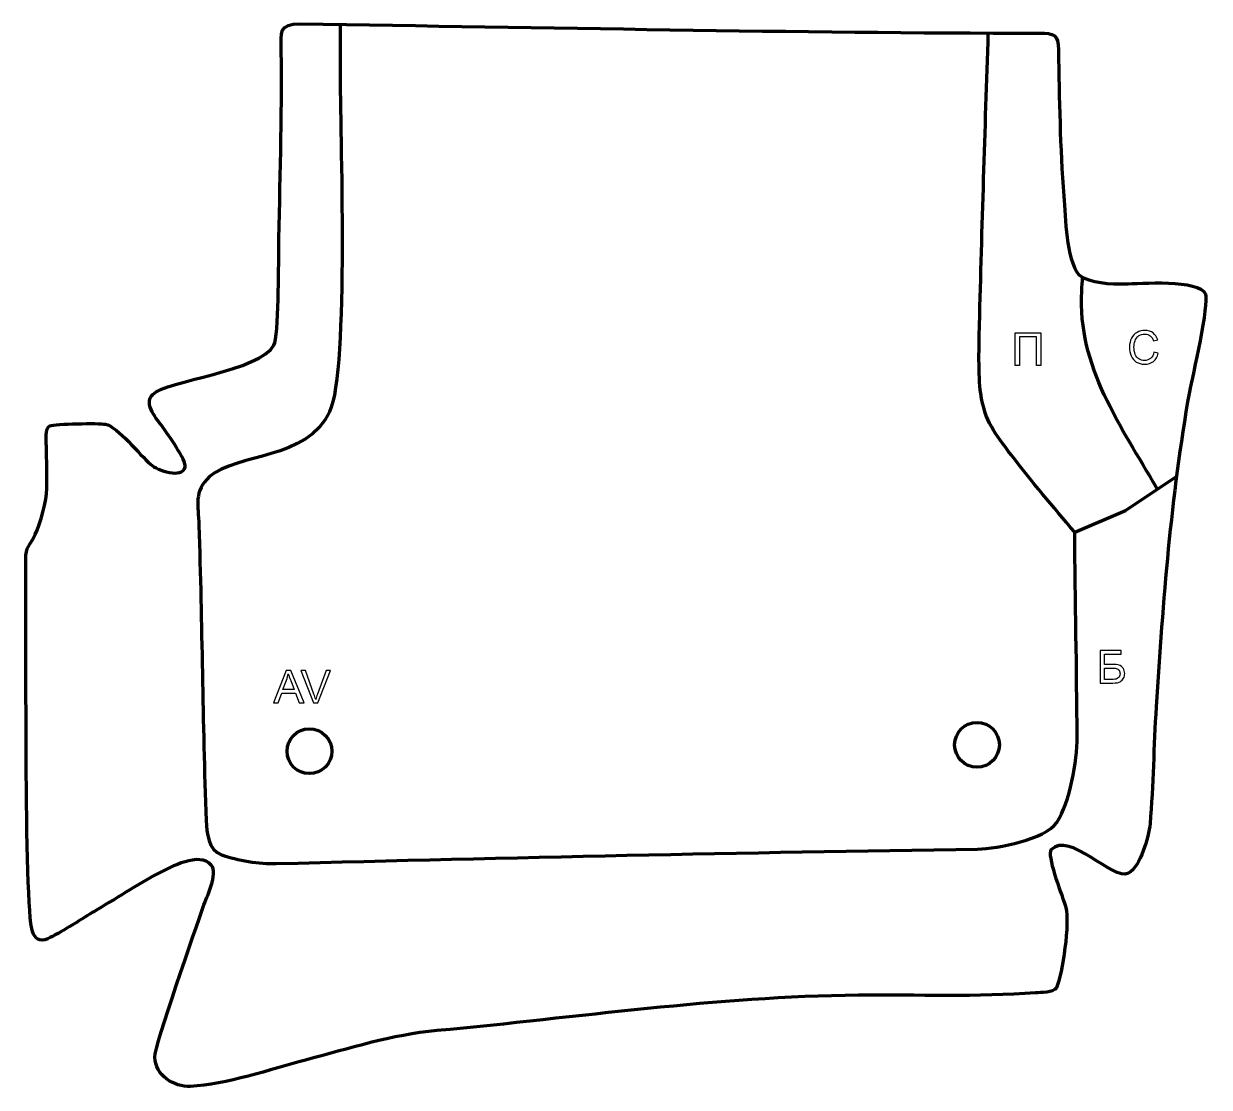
# Model space of a CAD drawing. Header units: millimetres. Extents: x -604 to 57, y 164 to 758.
import ezdxf

# ---------------------------------------------------------------- set-up
doc = ezdxf.new("R2010")
doc.units = ezdxf.units.MM
doc.header["$MEASUREMENT"] = 0
doc.layers.add('layer 2', color=7, linetype='Continuous')
doc.layers.add('layer 3', color=7, linetype='Continuous')

msp = doc.modelspace()

# ---------------------------------------------------------------- linework, layer by layer
at = {"layer": 'layer 2', "color": 142, "lineweight": 200}
for centre in [(-444.8723, 351.7343), (-72.3391, 355.3062)]:
    msp.add_ellipse(centre, major_axis=(0, 12.5), ratio=1, dxfattribs=at)
at = {"layer": 'layer 2', "color": 142, "lineweight": 158}
for points, knots in [([(-427.6816, 757.1598), (-427.7094, 748.6691), (-427.7372, 740.1785), (-427.765, 731.6878), (-427.765, 731.6878), (-427.8727, 698.812), (-422.7097, 564.6964), (-433.6494, 541.0883), (-433.6494, 541.0883), (-446.1407, 514.1319), (-485.5001, 517.9732), (-500.6814, 504.9447), (-500.6814, 504.9447), (-509.4675, 496.7173), (-506.9609, 489.0441), (-506.5826, 477.7572), (-506.5826, 477.7572), (-504.7435, 422.8858), (-504.5587, 367.8476), (-502.5154, 313.0425), (-502.5154, 313.0425), (-502.2608, 306.215), (-501.3531, 296.682), (-493.9825, 293.9204), (-493.9825, 293.9204), (-484.9613, 290.7851), (-472.931, 288.8099), (-463.3736, 289.0525), (-463.3736, 289.0525), (-332.9671, 292.3637), (-202.4492, 295.3559), (-72.0128, 297.0579), (-72.0128, 297.0579), (-60.7362, 297.6264), (-34.4248, 302.2691), (-27.8618, 312.0227), (-27.8618, 312.0227), (-20.3802, 323.1414), (-16.4282, 346.2895), (-16.4947, 359.726), (-16.4947, 359.726), (-16.6829, 397.723), (-17.5023, 435.8467), (-17.8328, 473.8735), (-17.8328, 473.8735), (-30.0864, 488.3935), (-41.7049, 501.8756), (-53.2799, 517.0404), (-53.2799, 517.0404), (-62.3645, 528.9425), (-67.9866, 535.8363), (-70.2617, 551.3696), (-70.2617, 551.3696), (-71.7138, 561.2843), (-71.2065, 578.8403), (-70.9459, 589.6211), (-70.9459, 589.6211), (-69.6342, 643.8874), (-67.7911, 698.1386), (-66.0327, 752.3917)], [0, 0, 0, 0, 0.0625, 0.0625, 0.0625, 0.0625, 0.125, 0.125, 0.125, 0.125, 0.1875, 0.1875, 0.1875, 0.1875, 0.25, 0.25, 0.25, 0.25, 0.3125, 0.3125, 0.3125, 0.3125, 0.375, 0.375, 0.375, 0.375, 0.4375, 0.4375, 0.4375, 0.4375, 0.5, 0.5, 0.5, 0.5, 0.5625, 0.5625, 0.5625, 0.5625, 0.625, 0.625, 0.625, 0.625, 0.6875, 0.6875, 0.6875, 0.6875, 0.75, 0.75, 0.75, 0.75, 0.8125, 0.8125, 0.8125, 0.8125, 0.875, 0.875, 0.875, 0.875, 1, 1, 1, 1]), ([(28.0725, 498.4131), (7.9157, 533.3306), (-16.2405, 566.0655), (-13.8953, 608.5034), (-13.8953, 608.5034), (-13.7537, 611.066), (-13.6009, 613.628), (-13.4597, 616.1908)], [0, 0, 0, 0, 0.33333333, 0.33333333, 0.33333333, 0.33333333, 1, 1, 1, 1]), ([(-17.8328, 473.8735), (-17.8328, 473.8735), (10.4992, 486.004), (10.4992, 486.004), (10.4992, 486.004), (10.4992, 486.004), (38.9778, 505.0523), (38.9778, 505.0523)], [0, 0, 0, 0, 0.33333333, 0.33333333, 0.33333333, 0.33333333, 1, 1, 1, 1])]:
    msp.add_open_spline(points, degree=3, knots=knots, dxfattribs=at)
at = {"layer": 'layer 2', "color": 142}
for points, knots in [([(-36.7576, 585.0952), (-36.7576, 585.0952), (-51.0324, 585.0952), (-51.0324, 585.0952), (-51.0324, 585.0952), (-51.0324, 585.0952), (-51.0324, 566.9088), (-51.0324, 566.9088), (-51.0324, 566.9088), (-51.0324, 566.9088), (-48.6194, 566.9088), (-48.6194, 566.9088), (-48.6194, 566.9088), (-48.6194, 566.9088), (-48.6194, 582.9616), (-48.6194, 582.9616), (-48.6194, 582.9616), (-48.6194, 582.9616), (-39.1706, 582.9616), (-39.1706, 582.9616), (-39.1706, 582.9616), (-39.1706, 582.9616), (-39.1706, 566.9088), (-39.1706, 566.9088), (-39.1706, 566.9088), (-39.1706, 566.9088), (-36.7576, 566.9088), (-36.7576, 566.9088), (-36.7576, 566.9088), (-36.7576, 566.9088), (-36.7576, 585.0952), (-36.7576, 585.0952)], [0, 0, 0, 0, 0.11111111, 0.11111111, 0.11111111, 0.11111111, 0.22222222, 0.22222222, 0.22222222, 0.22222222, 0.33333333, 0.33333333, 0.33333333, 0.33333333, 0.44444444, 0.44444444, 0.44444444, 0.44444444, 0.55555556, 0.55555556, 0.55555556, 0.55555556, 0.66666667, 0.66666667, 0.66666667, 0.66666667, 0.77777778, 0.77777778, 0.77777778, 0.77777778, 1, 1, 1, 1]), ([(26.4094, 574.3468), (26.4094, 574.3468), (28.8224, 573.7372), (28.8224, 573.7372), (28.8224, 573.7372), (28.3186, 571.7603), (27.4127, 570.2574), (26.1046, 569.2203), (26.1046, 569.2203), (24.7965, 568.1831), (23.1963, 567.6624), (21.304, 567.6624), (21.304, 567.6624), (19.3482, 567.6624), (17.7565, 568.0603), (16.5288, 568.8604), (16.5288, 568.8604), (15.3011, 569.6563), (14.3698, 570.812), (13.7306, 572.3233), (13.7306, 572.3233), (13.0913, 573.8388), (12.7696, 575.4602), (12.7696, 577.1959), (12.7696, 577.1959), (12.7696, 579.0882), (13.1294, 580.7392), (13.8533, 582.1489), (13.8533, 582.1489), (14.5772, 583.5586), (15.6059, 584.6296), (16.9394, 585.362), (16.9394, 585.362), (18.2729, 586.0943), (19.7419, 586.4584), (21.3421, 586.4584), (21.3421, 586.4584), (23.1624, 586.4584), (24.6907, 585.997), (25.9268, 585.0699), (25.9268, 585.0699), (27.1672, 584.1428), (28.0308, 582.8431), (28.5176, 581.1667), (28.5176, 581.1667), (28.5176, 581.1667), (26.1554, 580.6079), (26.1554, 580.6079), (26.1554, 580.6079), (25.7363, 581.9287), (25.1225, 582.8939), (24.3224, 583.4951), (24.3224, 583.4951), (23.5223, 584.1004), (22.5147, 584.401), (21.2998, 584.401), (21.2998, 584.401), (19.907, 584.401), (18.7386, 584.0666), (17.803, 583.3977), (17.803, 583.3977), (16.8675, 582.7288), (16.2071, 581.8271), (15.8303, 580.7011), (15.8303, 580.7011), (15.4493, 579.5708), (15.2588, 578.4066), (15.2588, 577.2086), (15.2588, 577.2086), (15.2588, 575.6634), (15.4832, 574.313), (15.9319, 573.1615), (15.9319, 573.1615), (16.3806, 572.0058), (17.0791, 571.1464), (18.0274, 570.5749), (18.0274, 570.5749), (18.9757, 570.0034), (20.0001, 569.7198), (21.105, 569.7198), (21.105, 569.7198), (22.4512, 569.7198), (23.5858, 570.1093), (24.5171, 570.884), (24.5171, 570.884), (25.4484, 571.6629), (26.0792, 572.8144), (26.4094, 574.3468)], [0, 0, 0, 0, 0.04347826, 0.04347826, 0.04347826, 0.04347826, 0.08695652, 0.08695652, 0.08695652, 0.08695652, 0.13043478, 0.13043478, 0.13043478, 0.13043478, 0.17391304, 0.17391304, 0.17391304, 0.17391304, 0.2173913, 0.2173913, 0.2173913, 0.2173913, 0.26086957, 0.26086957, 0.26086957, 0.26086957, 0.30434783, 0.30434783, 0.30434783, 0.30434783, 0.34782609, 0.34782609, 0.34782609, 0.34782609, 0.39130435, 0.39130435, 0.39130435, 0.39130435, 0.43478261, 0.43478261, 0.43478261, 0.43478261, 0.47826087, 0.47826087, 0.47826087, 0.47826087, 0.52173913, 0.52173913, 0.52173913, 0.52173913, 0.56521739, 0.56521739, 0.56521739, 0.56521739, 0.60869565, 0.60869565, 0.60869565, 0.60869565, 0.65217391, 0.65217391, 0.65217391, 0.65217391, 0.69565217, 0.69565217, 0.69565217, 0.69565217, 0.73913043, 0.73913043, 0.73913043, 0.73913043, 0.7826087, 0.7826087, 0.7826087, 0.7826087, 0.82608696, 0.82608696, 0.82608696, 0.82608696, 0.86956522, 0.86956522, 0.86956522, 0.86956522, 0.91304348, 0.91304348, 0.91304348, 0.91304348, 1, 1, 1, 1]), ([(-3.6579, 407.9567), (-3.6579, 407.9567), (8.1531, 407.9567), (8.1531, 407.9567), (8.1531, 407.9567), (8.1531, 407.9567), (8.1531, 405.8231), (8.1531, 405.8231), (8.1531, 405.8231), (8.1531, 405.8231), (-1.2449, 405.8231), (-1.2449, 405.8231), (-1.2449, 405.8231), (-1.2449, 405.8231), (-1.2449, 400.2097), (-1.2449, 400.2097), (-1.2449, 400.2097), (-1.2449, 400.2097), (3.0985, 400.2097), (3.0985, 400.2097), (3.0985, 400.2097), (4.7029, 400.2097), (5.9772, 400.0573), (6.9254, 399.7483), (6.9254, 399.7483), (7.8737, 399.4435), (8.6315, 398.8677), (9.203, 398.0168), (9.203, 398.0168), (9.7745, 397.1702), (10.0581, 396.1838), (10.0581, 395.0577), (10.0581, 395.0577), (10.0581, 394.1391), (9.8549, 393.2797), (9.4443, 392.4839), (9.4443, 392.4839), (9.0336, 391.6838), (8.424, 391.0318), (7.6112, 390.5281), (7.6112, 390.5281), (6.8027, 390.0243), (5.4184, 389.7703), (3.4668, 389.7703), (3.4668, 389.7703), (3.4668, 389.7703), (-3.6579, 389.7703), (-3.6579, 389.7703), (-3.6579, 389.7703), (-3.6579, 389.7703), (-3.6579, 407.9567), (-3.6579, 407.9567)], [0, 0, 0, 0, 0.07142857, 0.07142857, 0.07142857, 0.07142857, 0.14285714, 0.14285714, 0.14285714, 0.14285714, 0.21428571, 0.21428571, 0.21428571, 0.21428571, 0.28571429, 0.28571429, 0.28571429, 0.28571429, 0.35714286, 0.35714286, 0.35714286, 0.35714286, 0.42857143, 0.42857143, 0.42857143, 0.42857143, 0.5, 0.5, 0.5, 0.5, 0.57142857, 0.57142857, 0.57142857, 0.57142857, 0.64285714, 0.64285714, 0.64285714, 0.64285714, 0.71428571, 0.71428571, 0.71428571, 0.71428571, 0.78571429, 0.78571429, 0.78571429, 0.78571429, 0.85714286, 0.85714286, 0.85714286, 0.85714286, 1, 1, 1, 1]), ([(-1.2449, 391.8277), (-1.2449, 391.8277), (3.5684, 391.8277), (3.5684, 391.8277), (3.5684, 391.8277), (4.868, 391.8277), (5.8417, 392.0902), (6.4936, 392.6193), (6.4936, 392.6193), (7.1413, 393.1485), (7.4673, 393.9401), (7.4673, 394.9942), (7.4673, 394.9942), (7.4673, 395.7478), (7.281, 396.3743), (6.9085, 396.8781), (6.9085, 396.8781), (6.536, 397.3818), (6.0195, 397.7163), (5.3591, 397.8814), (5.3591, 397.8814), (4.6945, 398.0465), (3.5642, 398.1269), (1.9682, 398.1269), (1.9682, 398.1269), (1.9682, 398.1269), (-1.2449, 398.1269), (-1.2449, 398.1269), (-1.2449, 398.1269), (-1.2449, 398.1269), (-1.2449, 391.8277), (-1.2449, 391.8277)], [0, 0, 0, 0, 0.11111111, 0.11111111, 0.11111111, 0.11111111, 0.22222222, 0.22222222, 0.22222222, 0.22222222, 0.33333333, 0.33333333, 0.33333333, 0.33333333, 0.44444444, 0.44444444, 0.44444444, 0.44444444, 0.55555556, 0.55555556, 0.55555556, 0.55555556, 0.66666667, 0.66666667, 0.66666667, 0.66666667, 0.77777778, 0.77777778, 0.77777778, 0.77777778, 1, 1, 1, 1]), ([(-464.8862, 378.6575), (-464.8862, 378.6575), (-457.9097, 396.8439), (-457.9097, 396.8439), (-457.9097, 396.8439), (-457.9097, 396.8439), (-455.2638, 396.8439), (-455.2638, 396.8439), (-455.2638, 396.8439), (-455.2638, 396.8439), (-447.8597, 378.6575), (-447.8597, 378.6575), (-447.8597, 378.6575), (-447.8597, 378.6575), (-450.5987, 378.6575), (-450.5987, 378.6575), (-450.5987, 378.6575), (-450.5987, 378.6575), (-452.7027, 384.1693), (-452.7027, 384.1693), (-452.7027, 384.1693), (-452.7027, 384.1693), (-460.3608, 384.1693), (-460.3608, 384.1693), (-460.3608, 384.1693), (-460.3608, 384.1693), (-462.3335, 378.6575), (-462.3335, 378.6575), (-462.3335, 378.6575), (-462.3335, 378.6575), (-464.8862, 378.6575), (-464.8862, 378.6575)], [0, 0, 0, 0, 0.11111111, 0.11111111, 0.11111111, 0.11111111, 0.22222222, 0.22222222, 0.22222222, 0.22222222, 0.33333333, 0.33333333, 0.33333333, 0.33333333, 0.44444444, 0.44444444, 0.44444444, 0.44444444, 0.55555556, 0.55555556, 0.55555556, 0.55555556, 0.66666667, 0.66666667, 0.66666667, 0.66666667, 0.77777778, 0.77777778, 0.77777778, 0.77777778, 1, 1, 1, 1]), ([(-459.6538, 386.1251), (-459.6538, 386.1251), (-453.4562, 386.1251), (-453.4562, 386.1251), (-453.4562, 386.1251), (-453.4562, 386.1251), (-455.3527, 391.167), (-455.3527, 391.167), (-455.3527, 391.167), (-455.9242, 392.6995), (-456.356, 393.9652), (-456.6566, 394.9643), (-456.6566, 394.9643), (-456.9064, 393.779), (-457.2408, 392.6148), (-457.6599, 391.4633), (-457.6599, 391.4633), (-457.6599, 391.4633), (-459.6538, 386.1251), (-459.6538, 386.1251)], [0, 0, 0, 0, 0.16666667, 0.16666667, 0.16666667, 0.16666667, 0.33333333, 0.33333333, 0.33333333, 0.33333333, 0.5, 0.5, 0.5, 0.5, 0.66666667, 0.66666667, 0.66666667, 0.66666667, 1, 1, 1, 1]), ([(-442.6527, 378.6575), (-442.6527, 378.6575), (-449.68, 396.8439), (-449.68, 396.8439), (-449.68, 396.8439), (-449.68, 396.8439), (-447.0723, 396.8439), (-447.0723, 396.8439), (-447.0723, 396.8439), (-447.0723, 396.8439), (-442.3479, 383.6274), (-442.3479, 383.6274), (-442.3479, 383.6274), (-441.9711, 382.5691), (-441.6494, 381.5785), (-441.3954, 380.6514), (-441.3954, 380.6514), (-441.116, 381.6462), (-440.79, 382.6368), (-440.4175, 383.6274), (-440.4175, 383.6274), (-440.4175, 383.6274), (-435.5153, 396.8439), (-435.5153, 396.8439), (-435.5153, 396.8439), (-435.5153, 396.8439), (-433.06, 396.8439), (-433.06, 396.8439), (-433.06, 396.8439), (-433.06, 396.8439), (-440.1508, 378.6575), (-440.1508, 378.6575), (-440.1508, 378.6575), (-440.1508, 378.6575), (-442.6527, 378.6575), (-442.6527, 378.6575)], [0, 0, 0, 0, 0.1, 0.1, 0.1, 0.1, 0.2, 0.2, 0.2, 0.2, 0.3, 0.3, 0.3, 0.3, 0.4, 0.4, 0.4, 0.4, 0.5, 0.5, 0.5, 0.5, 0.6, 0.6, 0.6, 0.6, 0.7, 0.7, 0.7, 0.7, 0.8, 0.8, 0.8, 0.8, 1, 1, 1, 1])]:
    msp.add_open_spline(points, degree=3, knots=knots, dxfattribs=at)
at = {"layer": 'layer 3', "color": 242, "lineweight": 158}
msp.add_open_spline([(-450.0148, 757.4615), (-461.8903, 757.6156), (-460.7592, 753.0876), (-460.586, 742.3313), (-460.586, 742.3313), (-460.0909, 705.498), (-461.484, 667.7824), (-461.9954, 630.8397), (-461.9954, 630.8397), (-462.0966, 623.5305), (-461.9473, 583.3145), (-464.6589, 578.3197), (-464.6589, 578.3197), (-472.6446, 563.6106), (-524.4327, 558.6774), (-532.3581, 550.8177), (-532.3581, 550.8177), (-537.8112, 545.4095), (-529.6747, 536.6286), (-526.502, 532.1063), (-526.502, 532.1063), (-524.2478, 528.8932), (-513.2733, 513.684), (-514.1689, 510.3524), (-514.1689, 510.3524), (-516.0121, 503.4963), (-529.4611, 508.3855), (-533.5806, 511.8056), (-533.5806, 511.8056), (-539.6554, 517.1051), (-551.855, 532.7703), (-558.7523, 534.1768), (-558.7523, 534.1768), (-562.1143, 534.8624), (-586.9302, 534.3874), (-589.6903, 533.3104), (-589.6903, 533.3104), (-592.6857, 532.1415), (-591.7345, 524.8748), (-591.6933, 521.8728), (-591.6933, 521.8728), (-591.5842, 513.927), (-591.2567, 506.0587), (-591.368, 498.1019), (-591.368, 498.1019), (-591.4861, 491.8084), (-595.0598, 478.3798), (-597.9356, 472.5933), (-597.9356, 472.5933), (-602.3682, 463.6742), (-603.4079, 466.0749), (-603.1854, 454.695), (-603.1854, 454.695), (-602.6398, 427.1703), (-604.3247, 265.4475), (-599.4306, 251.0819), (-599.4306, 251.0819), (-598.1037, 247.1872), (-595.5655, 245.0916), (-590.9009, 247.1455), (-590.9009, 247.1455), (-584.1374, 250.1237), (-572.8827, 257.5757), (-566.0609, 261.6795), (-566.0609, 261.6795), (-566.0609, 261.6795), (-565.2623, 262.1599), (-565.2623, 262.1599), (-565.2623, 262.1599), (-553.5644, 269.1105), (-541.0781, 277.1561), (-529.2037, 283.548), (-529.2037, 283.548), (-522.4689, 287.097), (-506.0386, 295.8884), (-499.6917, 288.1842), (-499.6917, 288.1842), (-495.7006, 283.3397), (-502.1828, 270.6516), (-504.1504, 264.9539), (-504.1504, 264.9539), (-508.1074, 253.4632), (-531.3747, 187.0833), (-531.167, 181.1116), (-531.167, 181.1116), (-530.8155, 171.0082), (-520.6736, 164.2455), (-511.2272, 164.7399), (-511.2272, 164.7399), (-491.4231, 165.7764), (-466.6207, 174.1936), (-447.13, 179.4039), (-447.13, 179.4039), (-422.9482, 185.8302), (-398.8591, 193.5468), (-373.8404, 195.8369), (-373.8404, 195.8369), (-293.7548, 203.2572), (-219.0677, 214.6483), (-138.433, 215.6508), (-138.433, 215.6508), (-106.0054, 215.8712), (-71.87, 214.5365), (-39.6679, 216.8969), (-39.6679, 216.8969), (-36.9595, 217.0954), (-29.6137, 216.9967), (-28.071, 219.6371), (-28.071, 219.6371), (-24.5868, 227.7895), (-20.4514, 256.0855), (-22.8326, 264.5766), (-22.8326, 264.5766), (-24.545, 270.6825), (-32.8252, 291.1744), (-31.3216, 296.0336), (-31.3216, 296.0336), (-31.3216, 296.0336), (-31.061, 296.6537), (-31.061, 296.6537), (-31.061, 296.6537), (-20.9094, 307.6412), (3.841, 279.1164), (12.1047, 283.6776), (12.1047, 283.6776), (18.8789, 287.4165), (23.5459, 303.8586), (24.2047, 311.2737), (24.2047, 311.2737), (26.1219, 332.8516), (26.2007, 354.8118), (27.5978, 376.5124), (27.5978, 376.5124), (31.5564, 436.5835), (35.6416, 492.7231), (46.1568, 552.2186), (46.1568, 552.2186), (47.9072, 560.878), (57.2733, 601.3526), (55.1303, 606.7775), (55.1303, 606.7775), (51.7712, 615.2806), (18.3534, 612.6992), (10.1727, 612.4431), (10.1727, 612.4431), (2.2611, 612.4793), (-9.0453, 612.597), (-15.5771, 617.5483), (-15.5771, 617.5483), (-22.7856, 627.0213), (-22.9512, 649.1566), (-23.9142, 661.3571), (-23.9142, 661.3571), (-26.0929, 688.9584), (-26.3826, 715.4569), (-26.9388, 742.9786), (-26.9388, 742.9786), (-27.1137, 751.6336), (-29.123, 752.3079), (-37.5686, 752.3174), (-37.5686, 752.3174), (-174.6641, 752.4718), (-312.7343, 755.6796), (-450.0148, 757.4615)], degree=3, knots=[0, 0, 0, 0, 0.02380952, 0.02380952, 0.02380952, 0.02380952, 0.04761905, 0.04761905, 0.04761905, 0.04761905, 0.07142857, 0.07142857, 0.07142857, 0.07142857, 0.0952381, 0.0952381, 0.0952381, 0.0952381, 0.11904762, 0.11904762, 0.11904762, 0.11904762, 0.14285714, 0.14285714, 0.14285714, 0.14285714, 0.16666667, 0.16666667, 0.16666667, 0.16666667, 0.19047619, 0.19047619, 0.19047619, 0.19047619, 0.21428571, 0.21428571, 0.21428571, 0.21428571, 0.23809524, 0.23809524, 0.23809524, 0.23809524, 0.26190476, 0.26190476, 0.26190476, 0.26190476, 0.28571429, 0.28571429, 0.28571429, 0.28571429, 0.30952381, 0.30952381, 0.30952381, 0.30952381, 0.33333333, 0.33333333, 0.33333333, 0.33333333, 0.35714286, 0.35714286, 0.35714286, 0.35714286, 0.38095238, 0.38095238, 0.38095238, 0.38095238, 0.4047619, 0.4047619, 0.4047619, 0.4047619, 0.42857143, 0.42857143, 0.42857143, 0.42857143, 0.45238095, 0.45238095, 0.45238095, 0.45238095, 0.47619048, 0.47619048, 0.47619048, 0.47619048, 0.5, 0.5, 0.5, 0.5, 0.52380952, 0.52380952, 0.52380952, 0.52380952, 0.54761905, 0.54761905, 0.54761905, 0.54761905, 0.57142857, 0.57142857, 0.57142857, 0.57142857, 0.5952381, 0.5952381, 0.5952381, 0.5952381, 0.61904762, 0.61904762, 0.61904762, 0.61904762, 0.64285714, 0.64285714, 0.64285714, 0.64285714, 0.66666667, 0.66666667, 0.66666667, 0.66666667, 0.69047619, 0.69047619, 0.69047619, 0.69047619, 0.71428571, 0.71428571, 0.71428571, 0.71428571, 0.73809524, 0.73809524, 0.73809524, 0.73809524, 0.76190476, 0.76190476, 0.76190476, 0.76190476, 0.78571429, 0.78571429, 0.78571429, 0.78571429, 0.80952381, 0.80952381, 0.80952381, 0.80952381, 0.83333333, 0.83333333, 0.83333333, 0.83333333, 0.85714286, 0.85714286, 0.85714286, 0.85714286, 0.88095238, 0.88095238, 0.88095238, 0.88095238, 0.9047619, 0.9047619, 0.9047619, 0.9047619, 0.92857143, 0.92857143, 0.92857143, 0.92857143, 0.95238095, 0.95238095, 0.95238095, 0.95238095, 1, 1, 1, 1], dxfattribs=at)

doc.saveas('drawing.dxf')
